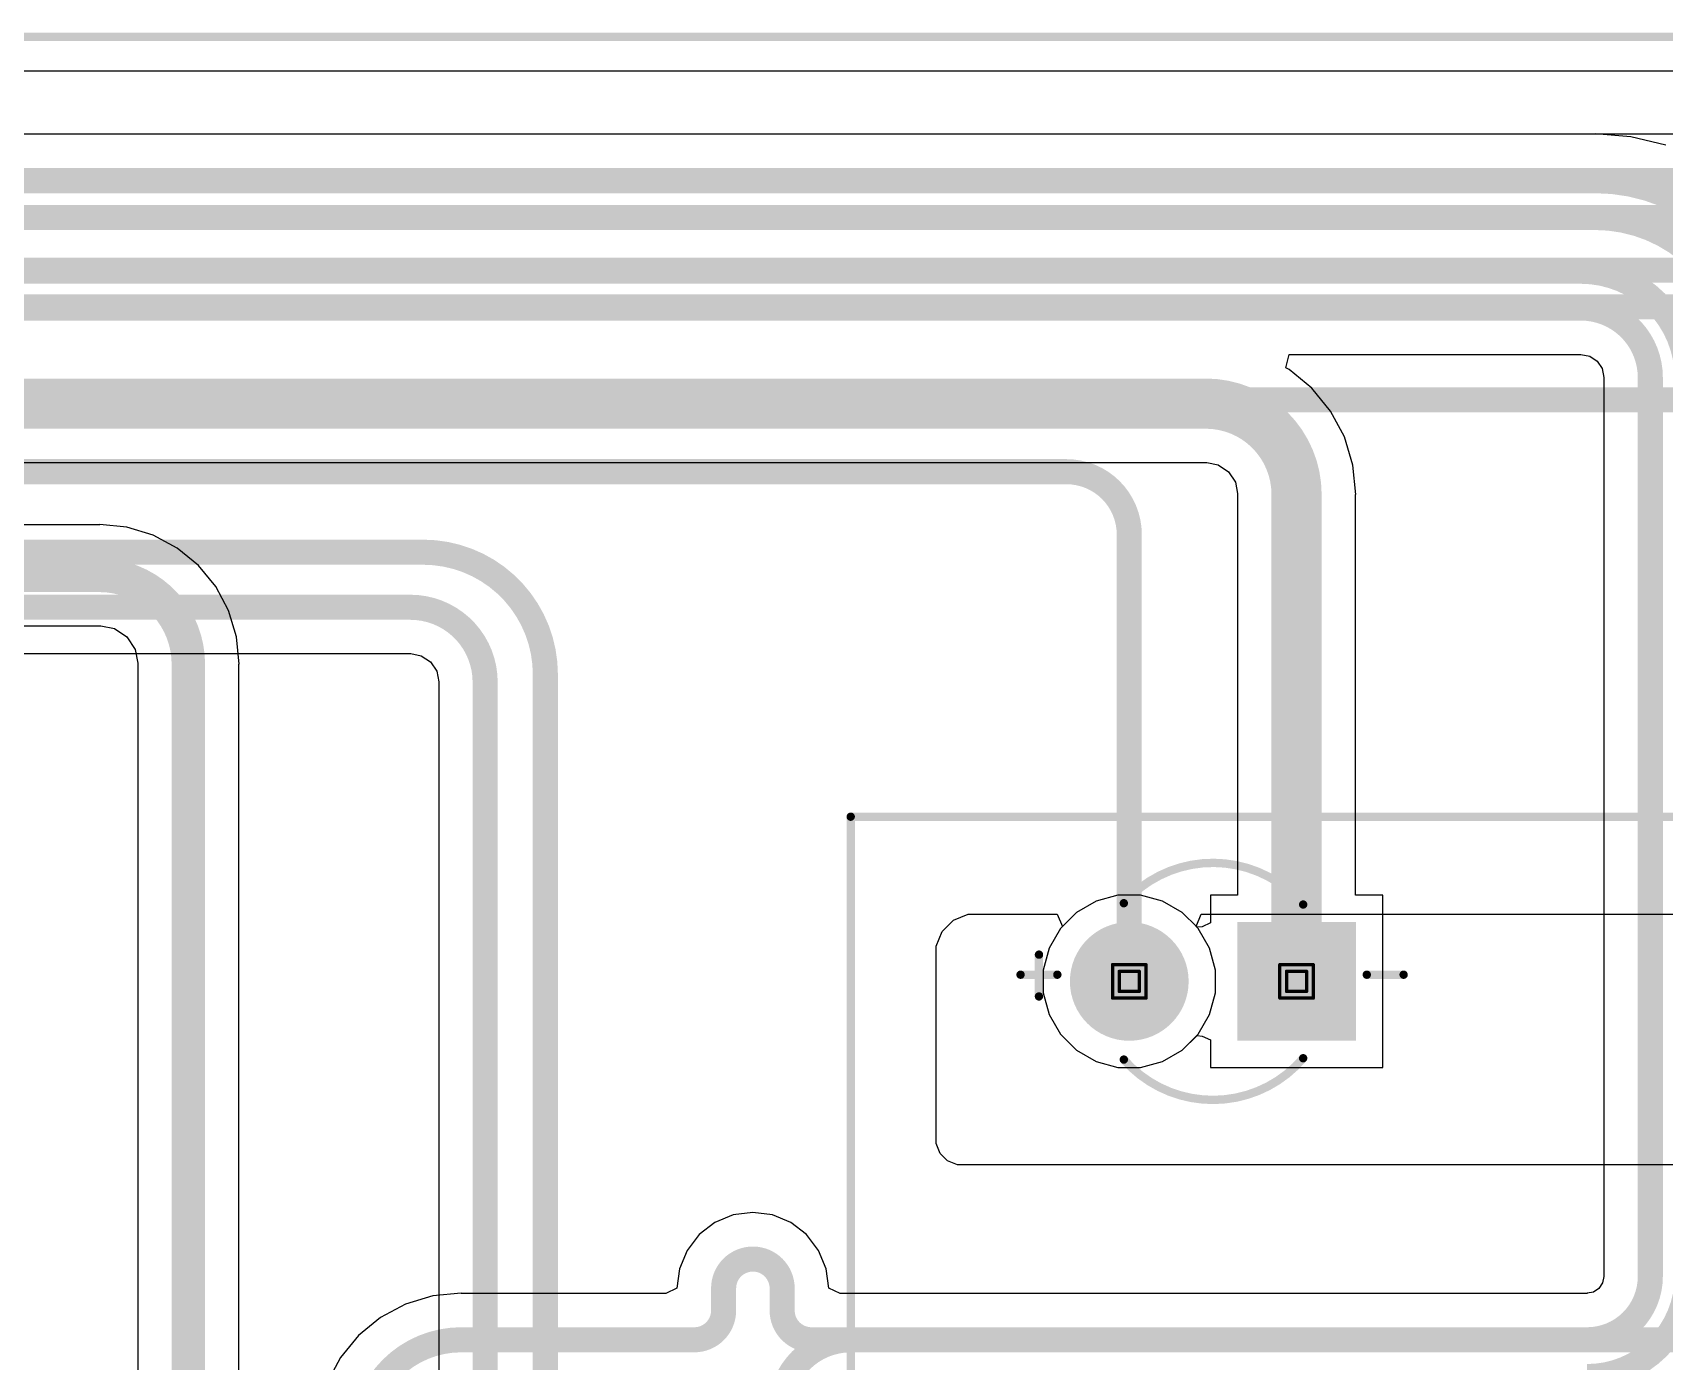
# Model space of a CAD drawing. Header units: inches. Extents: x 0 to 289, y 0 to 168.
# Drawn here: x 57.61 to 82.39, y 79.88 to 100.06 of the extents above; entities that cross this region are included whole.
import ezdxf

# ---------------------------------------------------------------- set-up
doc = ezdxf.new("R2010")
doc.units = ezdxf.units.IN
for name, color, linetype in [('Board Outline', 216, 'Continuous'), ('Bottom Layer', 5, 'Continuous'), ('Bottom Solder', 6, 'Continuous'), ('Drill Drawing', 1, 'Continuous'), ('Multi-Layer', 9, 'Continuous'), ('Pad Holes', 156, 'Continuous'), ('Top Layer', 1, 'Continuous'), ('Top Overlay', 2, 'Continuous'), ('Top Solder', 216, 'Continuous')]:
    doc.layers.add(name, color=color, linetype=linetype)

# ---------------------------------------------------------------- blocks, each defined once
blk = doc.blocks.new('TH_LED_3____52')
at = {"layer": 'Bottom Layer'}
blk.add_hatch(color=5, dxfattribs=at).paths.add_polyline_path([(-2.06999713, 0.7999996699999999), (-0.4699977899999999, 0.7999996699999999), (-0.4699977899999999, -0.7999996699999999), (-2.06999713, -0.7999996699999999)])
h = blk.add_hatch(color=5, dxfattribs=at)
edge = h.paths.add_edge_path()
edge.add_arc((1.26999746, 0), 0.7999984, 0, 360)
at = {"layer": 'Bottom Solder'}
blk.add_hatch(color=6, dxfattribs=at).paths.add_polyline_path([(-2.17159713, 0.90159967), (-0.36839779, 0.90159967), (-0.36839779, -0.90159967), (-2.17159713, -0.90159967)])
h = blk.add_hatch(color=6, dxfattribs=at)
edge = h.paths.add_edge_path()
edge.add_arc((1.26999746, 0), 0.9015983999999999, 0, 360)
at = {"layer": 'Multi-Layer'}
blk.add_hatch(color=9, dxfattribs=at).paths.add_polyline_path([(-2.06999713, 0.7999996699999999), (-0.4699977899999999, 0.7999996699999999), (-0.4699977899999999, -0.7999996699999999), (-2.06999713, -0.7999996699999999)])
h = blk.add_hatch(color=9, dxfattribs=at)
edge = h.paths.add_edge_path()
edge.add_arc((1.26999746, 0), 0.7999984, 0, 360)
at = {"layer": 'Pad Holes'}
h = blk.add_hatch(color=7, dxfattribs=at)
edge = h.paths.add_edge_path()
edge.add_arc((-1.26999746, 0), 0.4499991, 0, 360)
h = blk.add_hatch(color=7, dxfattribs=at)
edge = h.paths.add_edge_path()
edge.add_arc((1.26999746, 0), 0.4499991, 0, 360)
at = {"layer": 'Top Layer'}
blk.add_hatch(color=1, dxfattribs=at).paths.add_polyline_path([(-2.06999713, 0.7999996699999999), (-0.4699977899999999, 0.7999996699999999), (-0.4699977899999999, -0.7999996699999999), (-2.06999713, -0.7999996699999999)])
h = blk.add_hatch(color=1, dxfattribs=at)
edge = h.paths.add_edge_path()
edge.add_arc((1.26999746, 0), 0.7999984, 0, 360)
at = {"layer": 'Top Solder'}
blk.add_hatch(color=216, dxfattribs=at).paths.add_polyline_path([(-2.17159713, 0.90159967), (-0.36839779, 0.90159967), (-0.36839779, -0.90159967), (-2.17159713, -0.90159967)])
h = blk.add_hatch(color=216, dxfattribs=at)
edge = h.paths.add_edge_path()
edge.add_arc((1.26999746, 0), 0.9015983999999999, 0, 360)
at = {"layer": 'Top Overlay'}
for points in [[(-1.37023602, 1.16723922, 0.127, 0.127, -0.4573361163948297), (1.35292592, 1.18726204, 0.127, 0.127, 0)], [(2.6416, 0.22860254, 0.127, 0.127, 0), (2.6416, -0.4064, 0.127, 0.127, 0)], [(-2.3368, -0.1016, 0.127, 0.127, 0), (-2.8956, -0.1016, 0.127, 0.127, 0)], [(2.921, -0.1016, 0.127, 0.127, 0), (2.3622, -0.1016, 0.127, 0.127, 0)], [(1.35292592, -1.18726204, 0.127, 0.127, -0.4573361163948291), (-1.37023602, -1.16723922, 0.127, 0.127, 0)]]:
    blk.add_lwpolyline(points, format="xyseb", dxfattribs=at)
for points in [[(1.32117592, 1.18726204, 0.0635, 0.0635, 1), (1.38467592, 1.18726204, 0.0635, 0.0635, 1)], [(-1.40198602, 1.16723922, 0.0635, 0.0635, 1), (-1.33848602, 1.16723922, 0.0635, 0.0635, 1)], [(2.60985, 0.22860254, 0.0635, 0.0635, 1), (2.67335, 0.22860254, 0.0635, 0.0635, 1)], [(-2.92735, -0.1016, 0.0635, 0.0635, 1), (-2.86385, -0.1016, 0.0635, 0.0635, 1)], [(-2.36855, -0.1016, 0.0635, 0.0635, 1), (-2.30505, -0.1016, 0.0635, 0.0635, 1)], [(2.33045, -0.1016, 0.0635, 0.0635, 1), (2.39395, -0.1016, 0.0635, 0.0635, 1)], [(2.88925, -0.1016, 0.0635, 0.0635, 1), (2.95275, -0.1016, 0.0635, 0.0635, 1)], [(2.60985, -0.4064, 0.0635, 0.0635, 1), (2.67335, -0.4064, 0.0635, 0.0635, 1)], [(-1.40198602, -1.16723922, 0.0635, 0.0635, 1), (-1.33848602, -1.16723922, 0.0635, 0.0635, 1)], [(1.32117592, -1.18726204, 0.0635, 0.0635, 1), (1.38467592, -1.18726204, 0.0635, 0.0635, 1)]]:
    blk.add_lwpolyline(points, format="xyseb", close=True, dxfattribs=at)
blk = doc.blocks.new('NE8FBV_C5_LED_56')
at = {"layer": 'Top Overlay'}
for points in [[(-12.18999848, 14.0208, 0.127, 0.127, 0), (12.91000212, 14.0208, 0.127, 0.127, 0)], [(-12.18999848, -16.62999976, 0.127, 0.127, 0), (-12.18999848, 14.0208, 0.127, 0.127, 0)]]:
    blk.add_lwpolyline(points, format="xyseb", dxfattribs=at)
blk.add_lwpolyline([(-12.22174848, 14.0208, 0.0635, 0.0635, 1), (-12.15824848, 14.0208, 0.0635, 0.0635, 1)], format="xyseb", close=True, dxfattribs=at)
blk.add_lwpolyline([(-12.22174848, 14.0208, 0.0635, 0.0635, 1), (-12.15824848, 14.0208, 0.0635, 0.0635, 1)], format="xyseb", close=True, dxfattribs=at)

msp = doc.modelspace()

# ---------------------------------------------------------------- linework, layer by layer
at = {"layer": 'Board Outline'}
msp.add_lwpolyline([(0, 100.00000066, 0.127, 0.127, 0), (145.26999902, 100.00000066, 0.127, 0.127, 0)], format="xyseb", dxfattribs=at)
at = {"layer": 'Bottom Layer'}
for p, q in [((0.51793902, 99.48206163999998), (144.75206, 99.48206163999998)), ((81.33338064, 98.51992742), (2.77162768, 98.51992742)), ((81.87743085999999, 98.48180456), (81.33338064, 98.52462134)), ((81.33338064, 98.52462134), (81.33338064, 98.51992742)), ((82.40808765999999, 98.35440578), (81.87743085999999, 98.48180456)), ((76.63563285999999, 94.97338638), (76.68653192, 95.17658638)), ((76.68653192, 95.17658638), (81.11739936, 95.17658638)), ((81.11739936, 95.17658638), (81.1175543, 95.1766067)), ((81.1175543, 95.1766067), (81.25132593999999, 95.14999766)), ((81.25132593999999, 95.14999766), (81.36486393999999, 95.07413294)), ((76.68764698, 94.94558354), (76.63563285999999, 94.97338638)), ((77.0328152, 94.66231257999999), (76.68764698, 94.94558354)), ((81.36486393999999, 95.07413294), (81.44072865999999, 94.96059494)), ((81.44072865999999, 94.96059494), (81.46733769999999, 94.8268233)), ((77.31608616, 94.31714435999999), (77.0328152, 94.66231257999999)), ((81.46733769999999, 94.8268233), (81.46731738, 94.82666835999999)), ((81.46731738, 94.82666835999999), (81.46731738, 81.17140991999999)), ((77.5265785, 93.92334276), (77.31608616, 94.31714435999999)), ((77.65619724, 93.49604618), (77.5265785, 93.92334276)), ((33.78510896, 93.53282284), (75.42217326, 93.53282284)), ((75.42217326, 93.53282284), (75.43517552, 93.5345348)), ((75.43517552, 93.5345348), (75.60794632, 93.5001686)), ((75.60794632, 93.5001686), (75.76543901999999, 93.3949364)), ((77.69996398, 93.05167064), (77.65619724, 93.49604618)), ((75.76543901999999, 93.3949364), (75.87067121999999, 93.23744369999999)), ((75.87067121999999, 93.23744369999999), (75.90503741999999, 93.06467289999999)), ((75.90503741999999, 93.06467289999999), (75.90332545999999, 93.05167064)), ((75.90332545999999, 93.05167064), (75.90332545999999, 86.96299853999999)), ((77.69666706, 86.96299853999999), (77.69666706, 93.05167064)), ((77.69666706, 93.05167064), (77.69996398, 93.05167064)), ((58.62578064, 92.58957606), (51.383692, 92.58957606)), ((59.03905896, 92.55249713999999), (58.62578064, 92.59320063999999)), ((58.62578064, 92.59320063999999), (58.62578064, 92.58957606)), ((59.4364572, 92.4319462), (59.03905896, 92.55249713999999)), ((59.80269979999999, 92.23618585999999), (59.4364572, 92.4319462)), ((60.12371516, 91.97273451999999), (59.80269979999999, 92.23618585999999)), ((60.3871665, 91.65171916), (60.12371516, 91.97273451999999)), ((60.58292683999999, 91.28547655999999), (60.3871665, 91.65171916)), ((60.70347778, 90.88807831999999), (60.58292683999999, 91.28547655999999)), ((53.32848363999999, 91.05242394), (58.62578064, 91.05242394)), ((58.62578064, 91.05242394), (58.64112478, 91.05444324)), ((58.64112478, 91.05444324), (58.84876978, 91.01314029999999)), ((58.84876978, 91.01314029999999), (59.03780927999999, 90.88682863999999)), ((59.03780927999999, 90.88682863999999), (59.16412094, 90.69778914)), ((59.16412094, 90.69778914), (59.20542387999999, 90.49014414)), ((60.74418127999999, 90.47479999999999), (60.70347778, 90.88807831999999)), ((59.20542387999999, 90.49014414), (59.20340457999999, 90.47479999999999)), ((59.20340457999999, 90.47479999999999), (59.20340457999999, 78.83387078)), ((60.74055669999999, 77.64779999999999), (60.74055669999999, 90.47479999999999)), ((60.74055669999999, 90.47479999999999), (60.74418127999999, 90.47479999999999)), ((73.75513316, 86.87386232), (73.45687112, 86.70166047999999)), ((74.0877995, 86.96299853999999), (73.75513316, 86.87386232)), ((74.43220318, 86.96299853999999), (74.0877995, 86.96299853999999)), ((74.76486951999999, 86.87386232), (74.43220318, 86.96299853999999)), ((75.06313155999999, 86.70166047999999), (74.76486951999999, 86.87386232)), ((75.90332545999999, 86.96299853999999), (75.49199786, 86.96299853999999)), ((75.49199786, 86.96299853999999), (75.49199786, 86.54352008)), ((78.10799465999999, 86.96299853999999), (77.69666706, 86.96299853999999)), ((78.10799465999999, 84.34700174), (78.10799465999999, 86.96299853999999)), ((73.45687112, 86.70166047999999), (73.213341, 86.45813036)), ((75.28879785999999, 86.47599418), (75.06313155999999, 86.70166047999999)), ((75.36636691999999, 86.48563856), (75.28879785999999, 86.47599418)), ((75.49199786, 86.54352008), (75.36636691999999, 86.48563856)), ((73.213341, 86.45813036), (73.04113916, 86.15986831999999)), ((73.04113916, 86.15986831999999), (72.95200294, 85.82720198)), ((72.95200294, 85.82720198), (72.95200294, 85.48279829999998)), ((72.95200294, 85.48279829999998), (73.04113916, 85.15013196)), ((73.04113916, 85.15013196), (73.213341, 84.85186992)), ((73.213341, 84.85186992), (73.45687112, 84.6083398)), ((75.06313155999999, 84.6083398), (75.28879785999999, 84.8340061)), ((75.28879785999999, 84.8340061), (75.36636691999999, 84.82436172)), ((75.36636691999999, 84.82436172), (75.49199786, 84.7664802)), ((75.49199786, 84.7664802), (75.49199786, 84.34700174)), ((73.45687112, 84.6083398), (73.75513316, 84.43613796)), ((74.76486951999999, 84.43613796), (75.06313155999999, 84.6083398)), ((73.75513316, 84.43613796), (74.0877995, 84.34700174)), ((74.0877995, 84.34700174), (74.43220318, 84.34700174)), ((74.43220318, 84.34700174), (74.76486951999999, 84.43613796)), ((75.49199786, 84.34700174), (78.10799465999999, 84.34700174)), ((68.24608398, 82.10741769999998), (67.96803779999999, 81.99224647999999)), ((68.54446793999999, 82.14670133999999), (68.24608398, 82.10741769999998)), ((68.84285189999999, 82.10741769999998), (68.54446793999999, 82.14670133999999)), ((69.12089808, 81.99224647999999), (68.84285189999999, 82.10741769999998)), ((67.72927017999999, 81.80903628), (67.54605998, 81.5702712)), ((67.96803779999999, 81.99224647999999), (67.72927017999999, 81.80903628)), ((69.3596657, 81.80903628), (69.12089808, 81.99224647999999)), ((69.5428759, 81.5702712), (69.3596657, 81.80903628)), ((67.54605998, 81.5702712), (67.43088876, 81.29222247999999)), ((69.65804711999999, 81.29222247999999), (69.5428759, 81.5702712)), ((67.43088876, 81.29222247999999), (67.39160512, 80.99384106)), ((69.69733075999999, 80.99384106), (69.65804711999999, 81.29222247999999)), ((81.44625823999999, 81.07467401999999), (81.39146282, 80.99266758)), ((81.46550128, 81.17140991999999), (81.44625823999999, 81.07467401999999)), ((81.46731738, 81.17140991999999), (81.46550128, 81.17140991999999)), ((63.68450305999999, 80.87905338), (63.27109265999999, 80.75364596)), ((64.11443616, 80.92139772), (63.68450305999999, 80.87905338)), ((64.11443616, 80.91681301999999), (64.11443616, 80.92139772)), ((67.22031005999999, 80.91681301999999), (64.11443616, 80.91681301999999)), ((67.39160512, 80.99384106), (67.22031005999999, 80.91681301999999)), ((69.86862581999999, 80.91681301999999), (69.69733075999999, 80.99384106)), ((81.21272047999999, 80.91681301999999), (69.86862581999999, 80.91681301999999)), ((81.30945637999999, 80.93787216), (81.21272047999999, 80.91862911999999)), ((81.21272047999999, 80.91862911999999), (81.21272047999999, 80.91681301999999)), ((81.39146282, 80.99266758), (81.30945637999999, 80.93787216)), ((62.89009012, 80.54999638), (62.55613854, 80.27593038)), ((63.27109265999999, 80.75364596), (62.89009012, 80.54999638)), ((62.55613854, 80.27593038), (62.28207254, 79.9419788)), ((62.28207254, 79.9419788), (62.07842296, 79.56097625999999))]:
    msp.add_line(p, q, dxfattribs=at)
for points in [[(2.77162768, 97.8154, 0.3809999999999999, 0.3809999999999999, 0), (81.33338064, 97.8154, 0.3809999999999999, 0.3809999999999999, 0)], [(81.33338064, 97.8154, 0.3809999999999999, 0.3809999999999999, -0.4142135623730951), (84.10198064, 95.04679999999999, 0.3809999999999999, 0.3809999999999999, 0)], [(2.77162768, 97.2566, 0.3809999999999999, 0.3809999999999999, 0), (81.33338064, 97.2566, 0.3809999999999999, 0.3809999999999999, 0)], [(81.33338064, 97.2566, 0.3809999999999999, 0.3809999999999999, -0.4142135623730951), (83.54318063999999, 95.04679999999999, 0.3809999999999999, 0.3809999999999999, 0)], [(7.39054148, 96.4399138, 0.3809999999999999, 0.3809999999999999, 0), (81.11739936, 96.4399138, 0.3809999999999999, 0.3809999999999999, 0)], [(81.11739936, 96.4399138, 0.3809999999999999, 0.3809999999999999, -0.4142135623730951), (82.7306448, 94.82666835999999, 0.3809999999999999, 0.3809999999999999, 0)], [(7.39054148, 95.8811138, 0.3809999999999999, 0.3809999999999999, 0), (81.11739936, 95.8811138, 0.3809999999999999, 0.3809999999999999, 0)], [(81.11739936, 95.8811138, 0.3809999999999999, 0.3809999999999999, -0.4142135623730951), (82.17184479999999, 94.82666835999999, 0.3809999999999999, 0.3809999999999999, 0)], [(82.17184479999999, 81.17140991999999, 0.3809999999999999, 0.3809999999999999, 0), (82.17184479999999, 94.82666835999999, 0.3809999999999999, 0.3809999999999999, 0)], [(33.78510896, 94.42949363999999, 0.7619999999999999, 0.7619999999999999, 0), (75.42217326, 94.42949363999999, 0.7619999999999999, 0.7619999999999999, 0)], [(75.42217326, 94.42949363999999, 0.7619999999999999, 0.7619999999999999, -0.4142135623730951), (76.79999626, 93.05167064, 0.7619999999999999, 0.7619999999999999, 0)], [(76.79999626, 85.65500014, 0.7619999999999999, 0.7619999999999999, 0), (76.79999626, 93.05167064, 0.7619999999999999, 0.7619999999999999, 0)], [(51.383692, 91.821, 0.508, 0.508, 0), (58.62578064, 91.821, 0.508, 0.508, 0)], [(58.62578064, 91.821, 0.508, 0.508, -0.4142135623730951), (59.97198064, 90.47479999999999, 0.508, 0.508, 0)], [(59.97198064, 77.64779999999999, 0.508, 0.508, 0), (59.97198064, 90.47479999999999, 0.508, 0.508, 0)], [(68.09996793999998, 80.99383852, 0.3809999999999999, 0.3809999999999999, -0.9999999999999999), (68.98896794, 80.99383852, 0.3809999999999999, 0.3809999999999999, 0)], [(82.17184479999999, 81.17140991999999, 0.3809999999999999, 0.3809999999999999, -0.4142135623730951), (81.21272047999999, 80.2122856, 0.3809999999999999, 0.3809999999999999, 0)], [(82.7306448, 81.17140991999999, 0.3809999999999999, 0.3809999999999999, -0.4142135623730951), (81.21272047999999, 79.6534856, 0.3809999999999999, 0.3809999999999999, 0)], [(68.09996793999998, 80.65678559999999, 0.3809999999999999, 0.3809999999999999, 0), (68.09996793999998, 80.99383852, 0.3809999999999999, 0.3809999999999999, 0)], [(68.98896794, 80.65678559999999, 0.3809999999999999, 0.3809999999999999, 0), (68.98896794, 80.99383852, 0.3809999999999999, 0.3809999999999999, 0)], [(68.09996793999998, 80.65678559999999, 0.3809999999999999, 0.3809999999999999, -0.4142135623730951), (67.65546794, 80.2122856, 0.3809999999999999, 0.3809999999999999, 0)], [(69.43346794, 80.2122856, 0.3809999999999999, 0.3809999999999999, -0.4142135623730951), (68.98896794, 80.65678559999999, 0.3809999999999999, 0.3809999999999999, 0)], [(62.61978332, 78.71763276, 0.3809999999999999, 0.3809999999999999, -0.4142135623730951), (64.11443616, 80.2122856, 0.3809999999999999, 0.3809999999999999, 0)], [(64.11443616, 80.2122856, 0.3809999999999999, 0.3809999999999999, 0), (66.02453648, 80.2122856, 0.3809999999999999, 0.3809999999999999, 0)], [(66.02453648, 80.2122856, 0.3809999999999999, 0.3809999999999999, 0), (67.65546794, 80.2122856, 0.3809999999999999, 0.3809999999999999, 0)], [(69.43346794, 80.2122856, 0.3809999999999999, 0.3809999999999999, 0), (70.51298064, 80.2122856, 0.3809999999999999, 0.3809999999999999, 0)], [(70.51298064, 80.2122856, 0.3809999999999999, 0.3809999999999999, 0), (81.21272047999999, 80.2122856, 0.3809999999999999, 0.3809999999999999, 0)]]:
    msp.add_lwpolyline(points, format="xyseb", dxfattribs=at)
for points in [[(81.23813064, 97.8154, 0.1905, 0.1905, 1), (81.42863064, 97.8154, 0.1905, 0.1905, 1)], [(81.23813064, 97.8154, 0.1905, 0.1905, 1), (81.42863064, 97.8154, 0.1905, 0.1905, 1)], [(81.23813064, 97.2566, 0.1905, 0.1905, 1), (81.42863064, 97.2566, 0.1905, 0.1905, 1)], [(81.23813064, 97.2566, 0.1905, 0.1905, 1), (81.42863064, 97.2566, 0.1905, 0.1905, 1)], [(81.02214935999999, 96.4399138, 0.1905, 0.1905, 1), (81.21264936, 96.4399138, 0.1905, 0.1905, 1)], [(81.02214935999999, 96.4399138, 0.1905, 0.1905, 1), (81.21264936, 96.4399138, 0.1905, 0.1905, 1)], [(81.02214935999999, 95.8811138, 0.1905, 0.1905, 1), (81.21264936, 95.8811138, 0.1905, 0.1905, 1)], [(81.02214935999999, 95.8811138, 0.1905, 0.1905, 1), (81.21264936, 95.8811138, 0.1905, 0.1905, 1)], [(82.0765948, 94.82666835999999, 0.1905, 0.1905, 1), (82.2670948, 94.82666835999999, 0.1905, 0.1905, 1)], [(82.0765948, 94.82666835999999, 0.1905, 0.1905, 1), (82.2670948, 94.82666835999999, 0.1905, 0.1905, 1)], [(75.23167326, 94.42949363999999, 0.3809999999999999, 0.3809999999999999, 1), (75.61267326, 94.42949363999999, 0.3809999999999999, 0.3809999999999999, 1)], [(75.23167326, 94.42949363999999, 0.3809999999999999, 0.3809999999999999, 1), (75.61267326, 94.42949363999999, 0.3809999999999999, 0.3809999999999999, 1)], [(76.60949626, 93.05167064, 0.3809999999999999, 0.3809999999999999, 1), (76.99049626, 93.05167064, 0.3809999999999999, 0.3809999999999999, 1)], [(76.60949626, 93.05167064, 0.3809999999999999, 0.3809999999999999, 1), (76.99049626, 93.05167064, 0.3809999999999999, 0.3809999999999999, 1)], [(58.49878064, 91.821, 0.254, 0.254, 1), (58.75278064, 91.821, 0.254, 0.254, 1)], [(58.49878064, 91.821, 0.254, 0.254, 1), (58.75278064, 91.821, 0.254, 0.254, 1)], [(59.84498064, 90.47479999999999, 0.254, 0.254, 1), (60.09898063999999, 90.47479999999999, 0.254, 0.254, 1)], [(59.84498064, 90.47479999999999, 0.254, 0.254, 1), (60.09898063999999, 90.47479999999999, 0.254, 0.254, 1)], [(76.60949626, 85.65500014, 0.3809999999999999, 0.3809999999999999, 1), (76.99049626, 85.65500014, 0.3809999999999999, 0.3809999999999999, 1)], [(82.0765948, 81.17140991999999, 0.1905, 0.1905, 1), (82.2670948, 81.17140991999999, 0.1905, 0.1905, 1)], [(82.0765948, 81.17140991999999, 0.1905, 0.1905, 1), (82.2670948, 81.17140991999999, 0.1905, 0.1905, 1)], [(68.00471793999999, 80.99383852, 0.1905, 0.1905, 1), (68.19521793999999, 80.99383852, 0.1905, 0.1905, 1)], [(68.00471793999999, 80.99383852, 0.1905, 0.1905, 1), (68.19521793999999, 80.99383852, 0.1905, 0.1905, 1)], [(68.89371793999999, 80.99383852, 0.1905, 0.1905, 1), (69.08421794, 80.99383852, 0.1905, 0.1905, 1)], [(68.89371793999999, 80.99383852, 0.1905, 0.1905, 1), (69.08421794, 80.99383852, 0.1905, 0.1905, 1)], [(68.00471793999999, 80.65678559999999, 0.1905, 0.1905, 1), (68.19521793999999, 80.65678559999999, 0.1905, 0.1905, 1)], [(68.00471793999999, 80.65678559999999, 0.1905, 0.1905, 1), (68.19521793999999, 80.65678559999999, 0.1905, 0.1905, 1)], [(68.89371793999999, 80.65678559999999, 0.1905, 0.1905, 1), (69.08421794, 80.65678559999999, 0.1905, 0.1905, 1)], [(68.89371793999999, 80.65678559999999, 0.1905, 0.1905, 1), (69.08421794, 80.65678559999999, 0.1905, 0.1905, 1)], [(64.01918616, 80.2122856, 0.1905, 0.1905, 1), (64.20968615999999, 80.2122856, 0.1905, 0.1905, 1)], [(64.01918616, 80.2122856, 0.1905, 0.1905, 1), (64.20968615999999, 80.2122856, 0.1905, 0.1905, 1)], [(65.92928648, 80.2122856, 0.1905, 0.1905, 1), (66.11978648, 80.2122856, 0.1905, 0.1905, 1)], [(65.92928648, 80.2122856, 0.1905, 0.1905, 1), (66.11978648, 80.2122856, 0.1905, 0.1905, 1)], [(67.56021794, 80.2122856, 0.1905, 0.1905, 1), (67.75071793999999, 80.2122856, 0.1905, 0.1905, 1)], [(67.56021794, 80.2122856, 0.1905, 0.1905, 1), (67.75071793999999, 80.2122856, 0.1905, 0.1905, 1)], [(69.33821793999999, 80.2122856, 0.1905, 0.1905, 1), (69.52871793999999, 80.2122856, 0.1905, 0.1905, 1)], [(69.33821793999999, 80.2122856, 0.1905, 0.1905, 1), (69.52871793999999, 80.2122856, 0.1905, 0.1905, 1)], [(70.41773063999999, 80.2122856, 0.1905, 0.1905, 1), (70.60823064, 80.2122856, 0.1905, 0.1905, 1)], [(70.41773063999999, 80.2122856, 0.1905, 0.1905, 1), (70.60823064, 80.2122856, 0.1905, 0.1905, 1)], [(81.11747048, 80.2122856, 0.1905, 0.1905, 1), (81.30797048, 80.2122856, 0.1905, 0.1905, 1)], [(81.11747048, 80.2122856, 0.1905, 0.1905, 1), (81.30797048, 80.2122856, 0.1905, 0.1905, 1)]]:
    msp.add_lwpolyline(points, format="xyseb", close=True, dxfattribs=at)
at = {"layer": 'Drill Drawing'}
for points in [[(74.00600134, 85.90900013999999, 0.0508, 0.0508, 0), (74.51400134, 85.90900013999999, 0.0508, 0.0508, 0)], [(74.00600134, 85.40100014, 0.0508, 0.0508, 0), (74.00600134, 85.90900013999999, 0.0508, 0.0508, 0)], [(74.10760134, 85.80740014, 0.0508, 0.0508, 0), (74.41240134, 85.80740014, 0.0508, 0.0508, 0)], [(74.10760134, 85.50260014, 0.0508, 0.0508, 0), (74.10760134, 85.80740014, 0.0508, 0.0508, 0)], [(74.41240134, 85.50260014, 0.0508, 0.0508, 0), (74.41240134, 85.80740014, 0.0508, 0.0508, 0)], [(74.51400134, 85.40100014, 0.0508, 0.0508, 0), (74.51400134, 85.90900013999999, 0.0508, 0.0508, 0)], [(76.54599626, 85.90900013999999, 0.0508, 0.0508, 0), (77.05399625999999, 85.90900013999999, 0.0508, 0.0508, 0)], [(76.54599626, 85.40100014, 0.0508, 0.0508, 0), (76.54599626, 85.90900013999999, 0.0508, 0.0508, 0)], [(76.64759626, 85.80740014, 0.0508, 0.0508, 0), (76.95239626, 85.80740014, 0.0508, 0.0508, 0)], [(76.64759626, 85.50260014, 0.0508, 0.0508, 0), (76.64759626, 85.80740014, 0.0508, 0.0508, 0)], [(76.95239626, 85.50260014, 0.0508, 0.0508, 0), (76.95239626, 85.80740014, 0.0508, 0.0508, 0)], [(77.05399625999999, 85.40100014, 0.0508, 0.0508, 0), (77.05399625999999, 85.90900013999999, 0.0508, 0.0508, 0)], [(74.10760134, 85.50260014, 0.0508, 0.0508, 0), (74.41240134, 85.50260014, 0.0508, 0.0508, 0)], [(76.64759626, 85.50260014, 0.0508, 0.0508, 0), (76.95239626, 85.50260014, 0.0508, 0.0508, 0)], [(74.00600134, 85.40100014, 0.0508, 0.0508, 0), (74.51400134, 85.40100014, 0.0508, 0.0508, 0)], [(76.54599626, 85.40100014, 0.0508, 0.0508, 0), (77.05399625999999, 85.40100014, 0.0508, 0.0508, 0)]]:
    msp.add_lwpolyline(points, format="xyseb", dxfattribs=at)
for points in [[(73.99330133999999, 85.90900013999999, 0.0254, 0.0254, 1), (74.01870134, 85.90900013999999, 0.0254, 0.0254, 1)], [(73.99330133999999, 85.90900013999999, 0.0254, 0.0254, 1), (74.01870134, 85.90900013999999, 0.0254, 0.0254, 1)], [(74.09490133999999, 85.80740014, 0.0254, 0.0254, 1), (74.12030134, 85.80740014, 0.0254, 0.0254, 1)], [(74.09490133999999, 85.80740014, 0.0254, 0.0254, 1), (74.12030134, 85.80740014, 0.0254, 0.0254, 1)], [(74.39970134, 85.80740014, 0.0254, 0.0254, 1), (74.42510134, 85.80740014, 0.0254, 0.0254, 1)], [(74.39970134, 85.80740014, 0.0254, 0.0254, 1), (74.42510134, 85.80740014, 0.0254, 0.0254, 1)], [(74.50130134, 85.90900013999999, 0.0254, 0.0254, 1), (74.52670134, 85.90900013999999, 0.0254, 0.0254, 1)], [(74.50130134, 85.90900013999999, 0.0254, 0.0254, 1), (74.52670134, 85.90900013999999, 0.0254, 0.0254, 1)], [(76.53329625999999, 85.90900013999999, 0.0254, 0.0254, 1), (76.55869626, 85.90900013999999, 0.0254, 0.0254, 1)], [(76.53329625999999, 85.90900013999999, 0.0254, 0.0254, 1), (76.55869626, 85.90900013999999, 0.0254, 0.0254, 1)], [(76.63489625999999, 85.80740014, 0.0254, 0.0254, 1), (76.66029626, 85.80740014, 0.0254, 0.0254, 1)], [(76.63489625999999, 85.80740014, 0.0254, 0.0254, 1), (76.66029626, 85.80740014, 0.0254, 0.0254, 1)], [(76.93969625999999, 85.80740014, 0.0254, 0.0254, 1), (76.96509626, 85.80740014, 0.0254, 0.0254, 1)], [(76.93969625999999, 85.80740014, 0.0254, 0.0254, 1), (76.96509626, 85.80740014, 0.0254, 0.0254, 1)], [(77.04129626, 85.90900013999999, 0.0254, 0.0254, 1), (77.06669626, 85.90900013999999, 0.0254, 0.0254, 1)], [(77.04129626, 85.90900013999999, 0.0254, 0.0254, 1), (77.06669626, 85.90900013999999, 0.0254, 0.0254, 1)], [(74.09490133999999, 85.50260014, 0.0254, 0.0254, 1), (74.12030134, 85.50260014, 0.0254, 0.0254, 1)], [(74.09490133999999, 85.50260014, 0.0254, 0.0254, 1), (74.12030134, 85.50260014, 0.0254, 0.0254, 1)], [(74.39970134, 85.50260014, 0.0254, 0.0254, 1), (74.42510134, 85.50260014, 0.0254, 0.0254, 1)], [(74.39970134, 85.50260014, 0.0254, 0.0254, 1), (74.42510134, 85.50260014, 0.0254, 0.0254, 1)], [(76.63489625999999, 85.50260014, 0.0254, 0.0254, 1), (76.66029626, 85.50260014, 0.0254, 0.0254, 1)], [(76.63489625999999, 85.50260014, 0.0254, 0.0254, 1), (76.66029626, 85.50260014, 0.0254, 0.0254, 1)], [(76.93969625999999, 85.50260014, 0.0254, 0.0254, 1), (76.96509626, 85.50260014, 0.0254, 0.0254, 1)], [(76.93969625999999, 85.50260014, 0.0254, 0.0254, 1), (76.96509626, 85.50260014, 0.0254, 0.0254, 1)], [(73.99330133999999, 85.40100014, 0.0254, 0.0254, 1), (74.01870134, 85.40100014, 0.0254, 0.0254, 1)], [(73.99330133999999, 85.40100014, 0.0254, 0.0254, 1), (74.01870134, 85.40100014, 0.0254, 0.0254, 1)], [(74.50130134, 85.40100014, 0.0254, 0.0254, 1), (74.52670134, 85.40100014, 0.0254, 0.0254, 1)], [(74.50130134, 85.40100014, 0.0254, 0.0254, 1), (74.52670134, 85.40100014, 0.0254, 0.0254, 1)], [(76.53329625999999, 85.40100014, 0.0254, 0.0254, 1), (76.55869626, 85.40100014, 0.0254, 0.0254, 1)], [(76.53329625999999, 85.40100014, 0.0254, 0.0254, 1), (76.55869626, 85.40100014, 0.0254, 0.0254, 1)], [(77.04129626, 85.40100014, 0.0254, 0.0254, 1), (77.06669626, 85.40100014, 0.0254, 0.0254, 1)], [(77.04129626, 85.40100014, 0.0254, 0.0254, 1), (77.06669626, 85.40100014, 0.0254, 0.0254, 1)]]:
    msp.add_lwpolyline(points, format="xyseb", close=True, dxfattribs=at)
at = {"layer": 'Top Layer'}
for p, q in [((0.51793902, 99.48206163999998), (144.75206, 99.48206163999998)), ((99.82458064, 98.51992742), (2.69502636, 98.51992742)), ((53.9546546, 90.6321403), (63.34347503999999, 90.6321403)), ((63.34347503999999, 90.6321403), (63.34842296, 90.63279054)), ((63.34842296, 90.63279054), (63.5089662, 90.60085766)), ((63.5089662, 90.60085766), (63.64926055999999, 90.50711387999999)), ((63.64926055999999, 90.50711387999999), (63.74300433999999, 90.36681951999999)), ((63.74300433999999, 90.36681951999999), (63.77493721999999, 90.20627628)), ((63.77493721999999, 90.20627628), (63.77428698, 90.20132835999999)), ((63.77428698, 90.20132835999999), (63.77428698, 57.54368984)), ((71.41858462, 86.41251195999999), (71.59006764, 86.58399497999999)), ((71.59006764, 86.58399497999999), (71.81412358, 86.6768015)), ((71.81412358, 86.6768015), (73.1665161, 86.6768015)), ((73.1665161, 86.6768015), (73.2442782, 86.48906756)), ((73.2442782, 86.48906756), (73.213341, 86.45813036)), ((75.27572448, 86.48906756), (75.35348658, 86.6768015)), ((75.30666167999999, 86.45813036), (75.27572448, 86.48906756)), ((75.35348658, 86.6768015), (89.07477485999999, 86.6768015)), ((71.32578064, 86.18845601999999), (71.41858462, 86.41251195999999)), ((73.213341, 86.45813036), (73.04113916, 86.15986831999999)), ((75.47886351999999, 86.15986831999999), (75.30666167999999, 86.45813036)), ((71.32578064, 83.19255142), (71.32578064, 86.18845601999999)), ((73.04113916, 86.15986831999999), (72.95200294, 85.82720198)), ((75.56799973999999, 85.82720198), (75.47886351999999, 86.15986831999999)), ((72.95200294, 85.82720198), (72.95200294, 85.48279829999998)), ((75.56799973999999, 85.48279829999998), (75.56799973999999, 85.82720198)), ((72.95200294, 85.48279829999998), (73.04113916, 85.15013196)), ((75.47886351999999, 85.15013196), (75.56799973999999, 85.48279829999998)), ((73.04113916, 85.15013196), (73.213341, 84.85186992)), ((75.30666167999999, 84.85186992), (75.47886351999999, 85.15013196)), ((73.213341, 84.85186992), (73.45687112, 84.6083398)), ((75.06313155999999, 84.6083398), (75.30666167999999, 84.85186992)), ((73.45687112, 84.6083398), (73.75513316, 84.43613796)), ((74.76486951999999, 84.43613796), (75.06313155999999, 84.6083398)), ((73.75513316, 84.43613796), (74.0877995, 84.34700174)), ((74.0877995, 84.34700174), (74.43220318, 84.34700174)), ((74.43220318, 84.34700174), (74.76486951999999, 84.43613796)), ((71.38750517999999, 83.04353216), (71.32578064, 83.19255142)), ((71.50156134, 82.929476), (71.38750517999999, 83.04353216)), ((71.6505806, 82.86775146), (71.50156134, 82.929476)), ((89.1093976, 82.86775146), (71.6505806, 82.86775146))]:
    msp.add_line(p, q, dxfattribs=at)
for points in [[(2.69502636, 97.8154, 0.3809999999999999, 0.3809999999999999, 0), (99.82458064, 97.8154, 0.3809999999999999, 0.3809999999999999, 0)], [(8.96878064, 97.2566, 0.3809999999999999, 0.3809999999999999, 0), (99.82458064, 97.2566, 0.3809999999999999, 0.3809999999999999, 0)], [(19.77926448, 96.45763284, 0.3809999999999999, 0.3809999999999999, 0), (99.70786509999999, 96.45763284, 0.3809999999999999, 0.3809999999999999, 0)], [(19.77926448, 95.89883284, 0.3809999999999999, 0.3809999999999999, 0), (99.70786509999999, 95.89883284, 0.3809999999999999, 0.3809999999999999, 0)], [(24.00558064, 94.488, 0.3809999999999999, 0.3809999999999999, 0), (90.08822724, 94.488, 0.3809999999999999, 0.3809999999999999, 0)], [(22.04978064, 93.3958, 0.3809999999999999, 0.3809999999999999, 0), (73.30527376, 93.3958, 0.3809999999999999, 0.3809999999999999, 0)], [(73.30527376, 93.3958, 0.3809999999999999, 0.3809999999999999, -0.4142135623730951), (74.25999879999999, 92.44107496, 0.3809999999999999, 0.3809999999999999, 0)], [(74.25999879999999, 85.65500014, 0.3809999999999999, 0.3809999999999999, 0), (74.25999879999999, 92.44107496, 0.3809999999999999, 0.3809999999999999, 0)], [(36.15005216, 92.17295764, 0.3809999999999999, 0.3809999999999999, 0), (63.53793236, 92.17295764, 0.3809999999999999, 0.3809999999999999, 0)], [(63.53793236, 92.17295764, 0.3809999999999999, 0.3809999999999999, -0.4142135623730951), (65.3932144, 90.31767559999999, 0.3809999999999999, 0.3809999999999999, 0)], [(37.12939488, 91.33666772, 0.3809999999999999, 0.3809999999999999, 0), (63.34347503999999, 91.33666772, 0.3809999999999999, 0.3809999999999999, 0)], [(63.34347503999999, 91.33666772, 0.3809999999999999, 0.3809999999999999, -0.4142135623730951), (64.4788144, 90.20132835999999, 0.3809999999999999, 0.3809999999999999, 0)], [(65.3932144, 57.71867044, 0.3809999999999999, 0.3809999999999999, 0), (65.3932144, 90.31767559999999, 0.3809999999999999, 0.3809999999999999, 0)], [(64.4788144, 57.54368984, 0.3809999999999999, 0.3809999999999999, 0), (64.4788144, 90.20132835999999, 0.3809999999999999, 0.3809999999999999, 0)], [(74.25999879999999, 85.65500014, 0.3809999999999999, 0.3809999999999999, 0), (74.26000133999999, 85.65500014, 0.3809999999999999, 0.3809999999999999, 0)], [(68.96170104, 79.143987, 0.3809999999999999, 0.3809999999999999, -0.4142135623730951), (70.02999964, 80.2122856, 0.3809999999999999, 0.3809999999999999, 0)], [(70.02999964, 80.2122856, 0.3809999999999999, 0.3809999999999999, 0), (88.0389781, 80.2122856, 0.3809999999999999, 0.3809999999999999, 0)]]:
    msp.add_lwpolyline(points, format="xyseb", dxfattribs=at)
for points in [[(73.21002376, 93.3958, 0.1905, 0.1905, 1), (73.40052376, 93.3958, 0.1905, 0.1905, 1)], [(73.21002376, 93.3958, 0.1905, 0.1905, 1), (73.40052376, 93.3958, 0.1905, 0.1905, 1)], [(74.16474879999998, 92.44107496, 0.1905, 0.1905, 1), (74.3552488, 92.44107496, 0.1905, 0.1905, 1)], [(74.16474879999998, 92.44107496, 0.1905, 0.1905, 1), (74.3552488, 92.44107496, 0.1905, 0.1905, 1)], [(63.44268236, 92.17295764, 0.1905, 0.1905, 1), (63.63318235999999, 92.17295764, 0.1905, 0.1905, 1)], [(63.44268236, 92.17295764, 0.1905, 0.1905, 1), (63.63318235999999, 92.17295764, 0.1905, 0.1905, 1)], [(63.24822503999999, 91.33666772, 0.1905, 0.1905, 1), (63.43872504, 91.33666772, 0.1905, 0.1905, 1)], [(63.24822503999999, 91.33666772, 0.1905, 0.1905, 1), (63.43872504, 91.33666772, 0.1905, 0.1905, 1)], [(65.2979644, 90.31767559999999, 0.1905, 0.1905, 1), (65.4884644, 90.31767559999999, 0.1905, 0.1905, 1)], [(65.2979644, 90.31767559999999, 0.1905, 0.1905, 1), (65.4884644, 90.31767559999999, 0.1905, 0.1905, 1)], [(64.3835644, 90.20132835999999, 0.1905, 0.1905, 1), (64.5740644, 90.20132835999999, 0.1905, 0.1905, 1)], [(64.3835644, 90.20132835999999, 0.1905, 0.1905, 1), (64.5740644, 90.20132835999999, 0.1905, 0.1905, 1)], [(74.16474879999998, 85.65500014, 0.1905, 0.1905, 1), (74.3552488, 85.65500014, 0.1905, 0.1905, 1)], [(74.16474879999998, 85.65500014, 0.1905, 0.1905, 1), (74.3552488, 85.65500014, 0.1905, 0.1905, 1)], [(74.16475134, 85.65500014, 0.1905, 0.1905, 1), (74.35525134, 85.65500014, 0.1905, 0.1905, 1)], [(69.93474963999999, 80.2122856, 0.1905, 0.1905, 1), (70.12524964, 80.2122856, 0.1905, 0.1905, 1)], [(69.93474963999999, 80.2122856, 0.1905, 0.1905, 1), (70.12524964, 80.2122856, 0.1905, 0.1905, 1)]]:
    msp.add_lwpolyline(points, format="xyseb", close=True, dxfattribs=at)

# ---------------------------------------------------------------- block references
msp.add_blockref('NE8FBV_C5_LED_56', (82.21999812, 74.13500031999999))
at = {"rotation": 180}
msp.add_blockref('TH_LED_3____52', (75.5299988, 85.65500014), dxfattribs=at)

doc.saveas('drawing.dxf')
